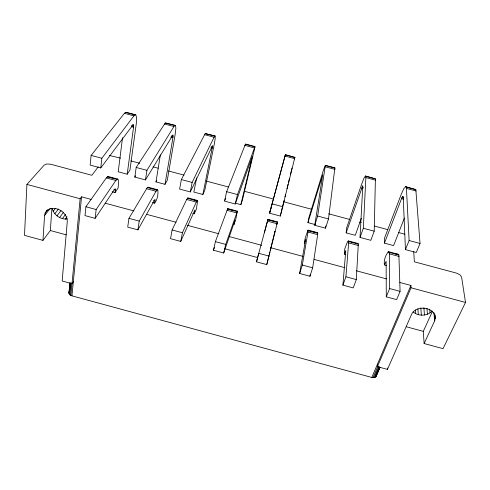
<?xml version="1.0" encoding="UTF-8"?>
<svg xmlns="http://www.w3.org/2000/svg" width="490" height="490" viewBox="0 0 490 490"><rect width="100%" height="100%" fill="white"/><g stroke="black" fill="none" stroke-linecap="round" stroke-linejoin="round"><path stroke-width="0.73" d="M127.204 174.201L133.543 127.235L133.353 124.393L100.762 167.941L90.136 165.093L91.122 155.404L124.399 113.331L125.483 112.345L126.365 112.345L135.791 114.85L136.655 117.661L136.312 123.449L129.936 170.067L127.204 174.201L118.219 171.794L122.549 137.641M384.399 264.912C383.744 260.282 385.336 255.639 388.147 251.983L388.803 251.768L398.431 254.347L398.891 254.996L400.073 291.366L396.63 299.617L386.285 296.83L386.12 261.323L384.399 264.912L386.604 265.507M384.454 243.138L384.472 238.244L401.347 194.052L403.748 188.76L405.622 186.659L415.826 189.612L420.04 243.457L416.273 252.497L405.444 249.594L403.209 196.827C402.829 195.198 401.708 198.132 401.518 198.652L384.454 243.138L393.586 245.588L404.385 218.105M194.279 213.842L194.879 209.977L180.737 241.417L170.526 238.667L172.119 229.975L186.69 199.479L187.872 197.874L197.384 200.428L197.611 200.875L196.398 209.071L194.279 213.842L192.827 213.45M348.421 240.939L358.025 243.512L358.306 244.106L356.31 279.582L353.229 287.918L342.908 285.137L345.909 276.776L348.635 242.924L348.421 240.939L347.294 242.287L344.752 248.896L344.292 254.139L345.762 254.537M413.719 251.37L414.344 261.801L456.496 273.114L459.932 274.798L461.605 277.095L465.5 302.446L443.04 348.666L424.126 343.545L434.648 320.87C438.911 307.702 416.231 303.42 411.447 314.611L387.455 369.399L377.423 366.673L377.459 364.174M346.161 232.879L362.802 185.526L360.034 237.423L370.832 240.321L374.207 231.188L375.407 178.856L365.442 175.965L363.978 178.176L361.883 183.536L346.583 228.095L346.161 232.879L355.274 235.316L361.308 218.264M98.227 166.821L91.887 175.285L50.648 164.224L46.869 163.96L44.21 165.075L26.919 184.424L24.5 235.384L42.961 240.376L50.335 230.539L51.916 208.293M294.87 157.425L285.37 154.656L269.58 213.181L280.323 216.059L294.87 157.425L285.309 154.877M360.034 237.423L363.317 228.273L365.865 177.601L365.442 175.965M240.847 204.655L252.424 156.12L235.249 203.981L224.536 201.114L226.662 191.688L245.478 144.042L254.965 146.565L254.923 147.361L242.385 200.19L240.847 204.655L235.28 203.166M42.961 240.376L44.572 215.588L45.123 213.144L47.352 209.885M307.953 222.638L322.751 174.857L314.745 225.29L325.513 228.175L328.502 218.95L334.891 167.837L325.36 165.302L323.474 170.018L308.78 217.97L307.953 222.638L315.646 224.702M165.001 184.332L172.903 137.727L172.946 134.94L145.469 179.922L134.817 177.068L136.177 167.464L165.295 122.941L175.42 125.397L175.886 128.104L175.242 133.819L167.335 180.087L165.001 184.332L155.992 181.919L160.365 154.803M115.077 192.564C114.899 192.147 116.228 187.927 114.795 188.932L95.158 218.35L85.003 215.612L85.903 206.762L106.306 177.913L108.174 176.504L117.643 179.04L118.231 179.585L118.611 182.966L118.066 188.038L115.077 192.564L112.179 191.786M342.908 285.137L345.775 250.494L344.292 254.139M380.062 367.243L375.72 376.939L374.06 377.637L371.812 377.447L71.957 295.856L69.978 294.9L68.98 293.486L69.856 282.951M68.98 293.486L69.966 282.951M69.359 290.497L68.937 292.726M69.5 288.99L69.85 285.235M69.335 294.227L70.395 282.938M69.978 294.9L71.124 282.853M70.879 295.452L80.14 198.744L81.542 196.839L91.146 199.418M71.957 295.856L81.542 196.839M314.745 225.29L317.636 216.041L325.36 165.302M317.667 234.618L317.722 232.701L308.137 230.135L307.861 230.447L305.19 238.275L304.284 243.389L305.533 239.684L305.497 240.137L299.647 273.475L309.937 276.25L312.669 267.828L317.667 234.618L308.002 232.021L308.137 230.135M95.158 218.35L96.144 209.518L115.854 180.479L117.643 179.04M100.762 167.941L101.834 158.27L133.917 115.861L134.952 114.862L135.791 114.85M154.632 203.191L154.993 199.265L137.892 229.871L127.712 227.127L128.956 218.35L147.306 187.511L147.974 187.174L157.468 189.722L157.872 190.218C158.325 194.757 157.364 199.473 154.632 203.191L152.457 202.603M325.513 228.175L325.819 225.927M202.878 194.481L212.636 145.518L190.298 191.933L179.616 189.073L181.355 179.561L205.206 133.562L215.147 135.969L215.208 138.572L214.265 144.213L204.814 190.126L202.878 194.481L193.856 192.062L196.643 177.864M137.892 229.871L139.221 221.119L156.022 191.253L157.468 189.722M145.469 179.922L146.92 170.342L173.938 126.512L174.789 125.465L175.42 125.397M309.937 276.25L310.164 274.761M299.647 273.475L302.293 265.035L308.002 232.021M277.426 222.417L277.512 221.921L267.95 219.355L256.497 261.844L266.762 264.606L277.426 222.417L267.822 219.839M274.933 231.47L270.247 250.488M180.737 241.417L182.415 232.75L196.288 202.052L197.384 200.428M190.298 191.933L192.135 182.445L214.063 137.194L215.147 135.969M376.173 376.302L379.928 367.182L375.72 376.939M213.456 250.237L215.398 241.631L227.55 209.04L227.862 208.605L237.399 211.159L235.708 219.618L234.024 224.518L234.857 220.708L234.679 221.125L223.691 252.999L213.456 250.237L214.491 247.425M223.691 252.999L225.719 244.412L237.399 211.159M235.249 203.981L237.466 194.579L254.965 146.565M280.323 216.059L284.102 200.532M285.002 196.833L285.541 194.616M286.981 188.699L288.059 184.258M288.42 182.782L289.498 178.342M290.399 174.648L292.016 167.99M266.762 264.606L268.961 255.688M269.329 254.206L269.88 251.976M265.366 228.977L264.373 232.67M265.715 227.679L267.95 219.355M285.37 154.656L269.58 213.181M256.497 261.844L258.787 253.318L269.132 256.105M282.589 164.989L282.773 164.297M269.831 212.421L271.062 207.87M276.654 224.69L277.512 221.921M274.7 232.236L274.902 231.543M294.3 159.03L294.882 157.192M224.812 200.398L225.633 198.26M386.285 296.83L389.642 288.555L389.372 253.851L388.803 251.768M405.444 249.594L409.119 240.535L406.449 188.399L406.192 187.051L405.622 186.659M371.812 377.447L410.914 285.45L399.834 282.467M377.423 366.673L411.03 287.789L410.914 285.45M372.976 377.655L377.741 366.483M374.06 377.637L378.837 366.465M374.997 377.392L379.481 366.924M424.126 343.545L423.293 331.35L432.315 311.622M155.992 181.919L156.69 180.712M73.341 281.554L72.012 283.679L62.169 281.003L67.265 221.713C67.718 211.9 53.974 204.005 46.415 211.068M134.817 177.068L135.632 175.781M52.277 208.673C53.753 214.491 59.357 218.712 65.268 219.085L67.02 216.696M62.389 218.638L65.489 214.467M59.572 217.548L63.584 212.195M56.987 215.876L61.042 210.547M54.819 213.744L58.451 209.022M53.214 211.288L55.492 208.348M44.572 215.588L50.2 208.446M45.123 213.144L47.469 210.179M317.398 233.007L317.722 232.701M413.18 311.983C418.509 316.485 427.286 316.191 432.125 311.089M358.025 243.512L357.516 243.769L355.311 243.175M398.431 254.347L395.522 253.961M65.268 219.085L67.32 218.907M109.356 155.453L120.577 158.141M125.483 112.345L134.952 114.862M165.295 122.941L174.789 125.465M205.206 133.562L214.718 136.091M245.208 144.207L254.745 146.743M325.507 165.577L335.093 168.125M365.797 176.296L375.407 178.856M406.192 187.051L415.826 189.612M124.399 113.331L133.917 115.861M164.401 123.976L173.938 126.512M204.502 134.646L214.063 137.194M244.694 145.346L254.279 147.9M284.984 156.071L294.594 158.631M325.378 166.821L335.007 169.387M365.865 177.601L375.518 180.167M406.449 188.399L416.126 190.978M132.208 124.919L133.648 125.305M171.665 135.43L173.111 135.816M402.327 196.894L403.797 197.286M131.485 125.593L133.648 126.169M171.61 136.287L173.05 136.667M211.104 146.81L212.55 147.196M361.981 187.015L363.445 187.407M401.935 197.66L403.399 198.052M131.381 126.659L133.543 127.235M170.74 137.145L172.903 137.727M210.908 147.851L212.354 148.237M361.614 188.019L363.078 188.411M401.518 198.652L403.717 199.24M130.91 160.91L139.766 163.274M153.052 166.833L158.215 168.211M168.548 170.979L184.044 175.126M206.186 181.049L228.322 186.972M244.559 191.314L273.34 199.014M283.673 201.782L311.714 209.285M328.686 213.824L349.352 219.355M359.685 222.117L361.161 222.509M374.44 226.068L387.725 229.62M398.799 232.579L404.697 234.159M91.122 155.404L101.834 158.27M136.177 167.464L146.92 170.342M181.355 179.561L192.135 182.445M226.662 191.688L237.466 194.579M272.091 203.852L282.92 206.749M317.636 216.041L328.502 218.95M363.317 228.273L374.207 231.188M409.119 240.535L420.04 243.457M110.256 177.447L112.431 178.029M150.608 188.27L152.788 188.852M192.515 199.51L194.695 200.098M196.153 200.484L197.611 200.875M230.87 209.8L233.062 210.388M267.858 219.716L270.051 220.304M272.979 221.094L275.178 221.682M307.861 230.447L310.06 231.035M312.994 231.825L315.193 232.413M347.955 241.203L350.16 241.791M351.63 242.189L353.841 242.777M388.147 251.983L390.365 252.577M107.322 176.792L116.834 179.34M147.306 187.511L156.837 190.071M187.376 198.26L196.937 200.827M227.55 209.04L237.129 211.607M308.192 230.668L317.814 233.246M348.653 241.521L358.306 244.106M389.219 252.399L398.891 254.996M106.306 177.913L115.854 180.479M146.449 188.687L156.022 191.253M186.69 199.479L196.288 202.052M227.029 210.302L236.652 212.881M267.466 221.149L277.107 223.734M348.635 242.924L358.325 245.521M389.372 253.851L399.087 256.46M113.937 189.679L115.389 190.071M153.578 200.324L155.036 200.716M105.179 203.197L133.978 210.945M146.535 214.32L176.069 222.27M187.149 225.247L218.901 233.791M229.24 236.572L261.74 245.312M270.596 247.701L303.096 256.442M314.17 259.424L344.446 267.571M356.267 270.75L386.543 278.89M26.919 184.424L80.14 198.744M411.03 287.789L465.5 302.446M85.903 206.762L96.144 209.518M128.956 218.35L139.221 221.119M172.119 229.975L182.415 232.75M215.398 241.631L225.719 244.412M302.293 265.035L312.669 267.828M345.909 276.776L356.31 279.582M389.642 288.555L400.073 291.366M224.702 248.724L257.636 257.599M50.335 230.539L66.254 234.839M406.29 326.757L423.293 331.35M108.174 176.504L108.805 177.055M187.872 197.874L188.142 198.334M227.862 208.605L227.954 209.016M434.985 314.702L435.334 318.433M433.901 312.638L434.648 320.87M429.712 309.239L430.024 312.914M426.937 308.363L427.396 314.255M423.899 307.659L424.432 315.021M420.837 307.806L421.327 315.162M417.921 308.798L418.282 314.678M415.3 309.925L415.508 313.594M387.449 367.966L387.455 369.399"/></g></svg>
